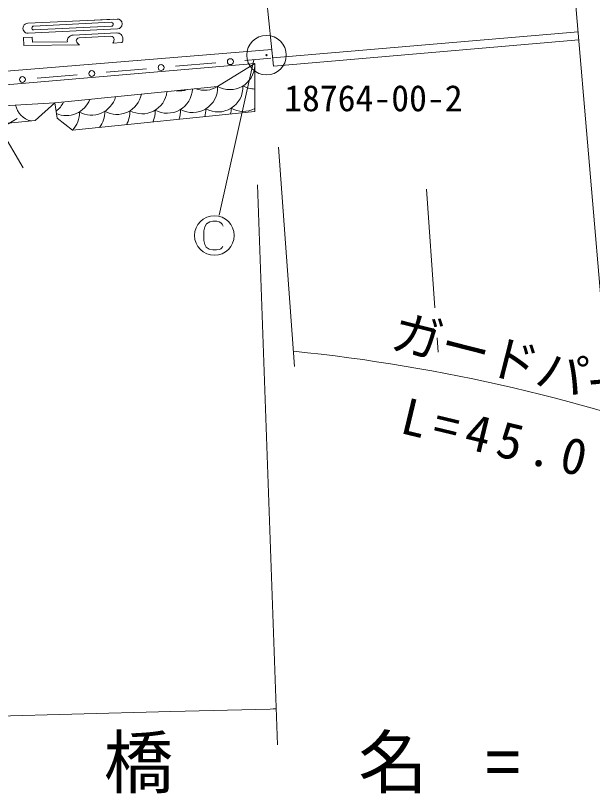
# Model space of a CAD drawing. Units: millimetres, scale not verified. Extents: x -16827 to 623173, y -207307 to 152693.
# Drawn here: x 225496 to 254521, y 18595 to 57744 of the extents above; entities that cross this region are included whole.
import ezdxf
from ezdxf.enums import TextEntityAlignment as Align

# ---------------------------------------------------------------- set-up
doc = ezdxf.new("R2010")
doc.units = ezdxf.units.MM
doc.header["$LTSCALE"] = 1000
doc.linetypes.add('DASHED', pattern=[7.5, 6, -1.5])
doc.layers.add('S-BGD', color=7, linetype='Continuous', lineweight=13)
doc.styles.add('ＭＳ ゴシック', font='')
doc.styles.get('ＭＳ ゴシック').set_extended_font_data('MS Gothic')

# ---------------------------------------------------------------- blocks, each defined once
blk = doc.blocks.new('BUHIN1')
at = {"color": 7, "linetype": 'Continuous', "lineweight": 13}
for radius in [0.995, 0.03]:
    blk.add_circle((0, 0), radius, dxfattribs=at)

msp = doc.modelspace()

# ---------------------------------------------------------------- linework, layer by layer
at = {"layer": 'S-BGD'}
for p, q in [((251996, 78009), (255093, 41771)), ((237617, 63432), (238480, 55199)), ((226106, 57353), (230601, 57570)), ((229444, 57514), (230401, 57561)), ((230308, 57406), (226413, 57218)), ((230318, 57206), (226422, 57018)), ((230625, 57071), (226130, 56854)), ((230584, 56869), (228387, 56763)), ((238437, 55609), (253797, 56933)), ((225890, 56642), (226339, 56664)), ((225909, 56242), (225890, 56642)), ((226352, 56398), (226339, 56664)), ((228103, 56420), (226356, 56398)), ((230292, 56704), (228694, 56627)), ((230848, 56381), (230398, 56359)), ((238480, 55199), (253832, 56523)), ((138662, 47917), (238393, 56031)), ((228721, 56278), (225909, 56242)), ((237037, 55488), (238345, 55601)), ((206391, 52683), (237533, 55326)), ((233550, 55189), (235573, 55362)), ((235664, 54172), (237533, 55326)), ((237482, 55510), (235739, 47701)), ((237533, 55326), (237533, 52908)), ((230063, 54889), (232086, 55063)), ((226576, 54589), (228598, 54763)), ((227475, 53347), (235664, 54172)), ((223517, 53127), (227475, 53347)), ((227475, 53347), (226485, 52468)), ((227585, 52578), (227475, 53347)), ((237533, 52908), (228354, 51973)), ((215309, 46541), (225574, 52558)), ((226485, 52468), (223792, 52193)), ((228354, 51973), (227585, 52578)), ((224719, 52056), (225882, 50072)), ((238720, 51128), (239535, 40075)), ((237675, 49229), (238676, 21033)), ((235424, 47398), (235269, 47368)), ((235619, 47398), (235424, 47398)), ((235734, 47368), (235619, 47398)), ((235014, 47118), (234974, 46918)), ((235109, 47258), (235014, 47118)), ((235269, 47368), (235109, 47258)), ((235829, 47313), (235734, 47368)), ((235899, 47243), (235829, 47313)), ((235939, 47148), (235899, 47243)), ((234974, 46918), (234974, 46428)), ((234974, 46428), (235014, 46218)), ((235014, 46218), (235089, 46093)), ((235089, 46093), (235234, 45988)), ((235234, 45988), (235414, 45948)), ((235414, 45948), (235604, 45948)), ((235604, 45948), (235749, 45963)), ((235749, 45963), (235824, 46008)), ((235824, 46008), (235894, 46073)), ((235894, 46073), (235924, 46143)), ((228329, 22584), (233310, 22714)), ((233310, 22714), (238301, 22842)), ((238301, 22842), (238461, 22846)), ((238461, 22846), (238631, 22851)), ((223337, 22449), (228329, 22584))]:
    msp.add_line(p, q, dxfattribs=at)
at = {"layer": 'S-BGD', "linetype": 'DASHED'}
msp.add_line((246167, 49011), (246753, 40804), dxfattribs=at)
at = {"layer": 'S-BGD'}
for centre, radius in [((232818, 55126), 149), ((236305, 55425), 149), ((229331, 54826), 149), ((225844, 54526), 149), ((235499, 46673), 995)]:
    msp.add_circle(centre, radius, dxfattribs=at)
for centre, radius, start, end in [((230613, 57321), 250, 272.7665, 92.7665), ((226118, 57103), 250, 92.7665, 272.7665), ((226418, 57118), 100, 92.7665, 272.7665), ((230313, 57306), 100, 272.7665, 92.7665), ((230600, 56569), 300, 357.986, 92.9659), ((228400, 56463), 300, 92.5128, 188.1608), ((228701, 56477), 150, 92.7665, 182.7665), ((228839, 56554), 300, 196.1453, 246.6699), ((230301, 56555), 150, 353.1666, 93.5689), ((230150, 56528), 300, 325.6983, 1.653), ((230651, 56535), 250, 321.9374, 5.4143), ((236274, 55275), 1260, 241.0713, 357.6685), ((233133, 54090), 1260, 241.0713, 357.9096), ((234405, 54120), 1260, 241.0713, 2.3315), ((235002, 55244), 1260, 249.7959, 301.7014), ((235677, 54151), 1260, 241.0713, 2.3315), ((237545, 55305), 1260, 241.0713, 269.4247), ((229318, 53997), 1260, 241.0713, 344.2334), ((230590, 54028), 1260, 241.0713, 348.8929), ((231861, 54059), 1260, 241.0713, 353.4401), ((233730, 55213), 1260, 263.155, 288.3423), ((226774, 53936), 1260, 307.0944, 334.3949), ((228046, 53967), 1260, 246.9145, 339.4191), ((226478, 53426), 1000, 190.8777, 258.3994), ((227449, 52843), 1260, 316.3942, 2.3315), ((228721, 52874), 1260, 322.8458, 2.3315), ((229993, 52905), 1260, 328.6796, 2.3315), ((231264, 52935), 1260, 334.0932, 2.3315), ((232536, 52966), 1260, 339.2066, 2.3315), ((233808, 52997), 1260, 344.1003, 2.3315), ((235080, 53028), 1260, 348.8325, 2.3315), ((236948, 54182), 1260, 241.0713, 297.6221), ((230761, -45657), 86944, 69.43487, 84.24582)]:
    msp.add_arc(centre, radius, start, end, dxfattribs=at)

# ---------------------------------------------------------------- block references
at = {"layer": 'S-BGD', "xscale": 1000, "yscale": 1000}
msp.add_blockref('BUHIN1', (238119, 55752), dxfattribs=at)

# ---------------------------------------------------------------- texts
at = {"layer": 'S-BGD', "style": 'ＭＳ ゴシック'}
msp.add_text('18764-00-2', height=1320, dxfattribs=at).set_placement((239011, 52531), align=Align.BOTTOM_LEFT)
msp.add_text('ガードパイプ', height=1833, rotation=345.7, dxfattribs=at).set_placement((244149, 40503), align=Align.BOTTOM_LEFT)
at = {"layer": 'S-BGD', "insert": (244762, 36723), "char_height": 1833, "attachment_point": 7, "rotation": 346.5, "style": 'ＭＳ ゴシック'}
msp.add_mtext('\\T1.32;L=45.0', dxfattribs=at)
at = {"layer": 'S-BGD', "insert": (229932, 18595), "char_height": 2566, "attachment_point": 7, "style": 'ＭＳ ゴシック'}
msp.add_mtext('\\T1.22;橋\u3000\u3000名\\~=', dxfattribs=at)

doc.saveas('drawing.dxf')
